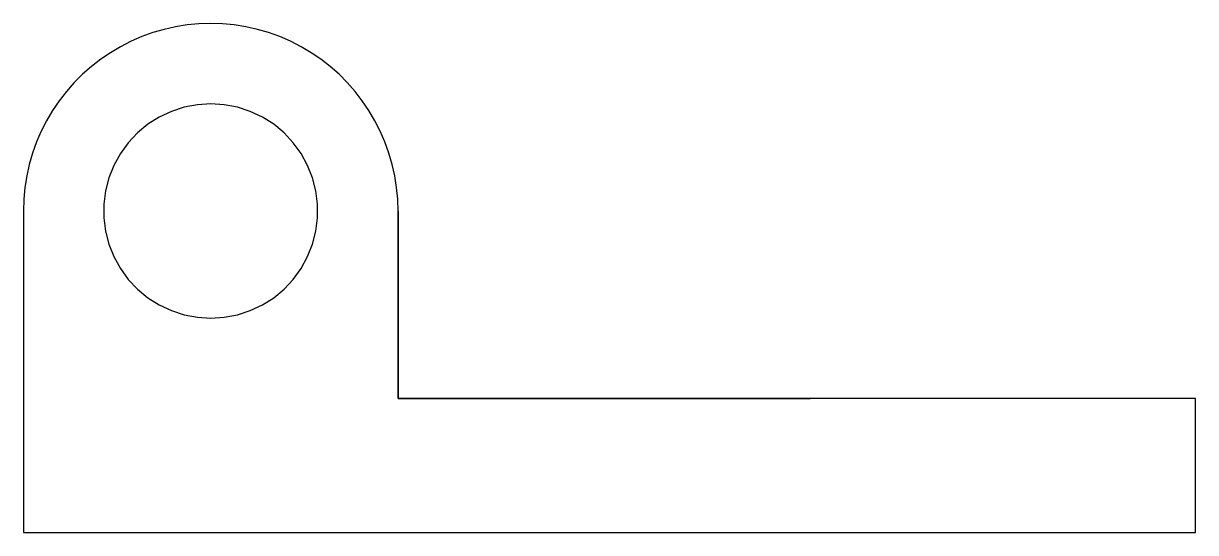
# Model space of a CAD drawing. Header units: metres. Extents: x -9.4 to 34.4, y 0 to 19.
import ezdxf

# ---------------------------------------------------------------- set-up
doc = ezdxf.new("R2010")
doc.units = ezdxf.units.M

msp = doc.modelspace()

# ---------------------------------------------------------------- linework, layer by layer
for points in [[(4.6, 12), (4.586, 12.44), (4.545, 12.877), (4.476, 13.312), (4.38, 13.741), (4.257, 14.163), (4.108, 14.577), (3.934, 14.98), (3.734, 15.372), (3.51, 15.751), (3.263, 16.114), (2.994, 16.462), (2.703, 16.792), (2.392, 17.103), (2.062, 17.394), (1.714, 17.663), (1.351, 17.91), (0.972, 18.134), (0.58, 18.334), (0.177, 18.508), (-0.237, 18.657), (-0.659, 18.78), (-1.088, 18.876), (-1.523, 18.945), (-1.96, 18.986), (-2.4, 19), (-2.84, 18.986), (-3.277, 18.945), (-3.712, 18.876), (-4.141, 18.78), (-4.563, 18.657), (-4.977, 18.508), (-5.38, 18.334), (-5.772, 18.134), (-6.151, 17.91), (-6.514, 17.663), (-6.862, 17.394), (-7.192, 17.103), (-7.503, 16.792), (-7.794, 16.462), (-8.063, 16.114), (-8.31, 15.751), (-8.534, 15.372), (-8.734, 14.98), (-8.908, 14.577), (-9.057, 14.163), (-9.18, 13.741), (-9.276, 13.312), (-9.345, 12.877), (-9.386, 12.44), (-9.4, 12)], [(-2.4, 16), (-2.901, 15.968), (-3.395, 15.874), (-3.872, 15.719), (-4.327, 15.505), (-4.751, 15.236), (-5.138, 14.916), (-5.482, 14.55), (-5.777, 14.143), (-6.019, 13.703), (-6.204, 13.236), (-6.329, 12.75), (-6.392, 12.251), (-6.392, 11.749), (-6.329, 11.25), (-6.204, 10.764), (-6.019, 10.297), (-5.777, 9.857), (-5.482, 9.45), (-5.138, 9.084), (-4.751, 8.764), (-4.327, 8.495), (-3.872, 8.281), (-3.395, 8.126), (-2.901, 8.032), (-2.4, 8), (-1.899, 8.032), (-1.405, 8.126), (-0.928, 8.281), (-0.473, 8.495), (-0.049, 8.764), (0.338, 9.084), (0.682, 9.45), (0.977, 9.857), (1.219, 10.297), (1.404, 10.764), (1.529, 11.25), (1.592, 11.749), (1.592, 12.251), (1.529, 12.75), (1.404, 13.236), (1.219, 13.703), (0.977, 14.143), (0.682, 14.55), (0.338, 14.916), (-0.049, 15.236), (-0.473, 15.505), (-0.928, 15.719), (-1.405, 15.874), (-1.899, 15.968), (-2.4, 16)], [(-9.4, 12), (-9.4, 11.76), (-9.4, 11.52), (-9.4, 11.28), (-9.4, 11.04), (-9.4, 10.8), (-9.4, 10.56), (-9.4, 10.32), (-9.4, 10.08), (-9.4, 9.84), (-9.4, 9.6), (-9.4, 9.36), (-9.4, 9.12), (-9.4, 8.88), (-9.4, 8.64), (-9.4, 8.4), (-9.4, 8.16), (-9.4, 7.92), (-9.4, 7.68), (-9.4, 7.44), (-9.4, 7.2), (-9.4, 6.96), (-9.4, 6.72), (-9.4, 6.48), (-9.4, 6.24), (-9.4, 6), (-9.4, 5.76), (-9.4, 5.52), (-9.4, 5.28), (-9.4, 5.04), (-9.4, 4.8), (-9.4, 4.56), (-9.4, 4.32), (-9.4, 4.08), (-9.4, 3.84), (-9.4, 3.6), (-9.4, 3.36), (-9.4, 3.12), (-9.4, 2.88), (-9.4, 2.64), (-9.4, 2.4), (-9.4, 2.16), (-9.4, 1.92), (-9.4, 1.68), (-9.4, 1.44), (-9.4, 1.2), (-9.4, 0.96), (-9.4, 0.72), (-9.4, 0.48), (-9.4, 0.24), (-9.4, 0)], [(4.6, 12), (4.6, 11.86), (4.6, 11.72), (4.6, 11.58), (4.6, 11.44), (4.6, 11.3), (4.6, 11.16), (4.6, 11.02), (4.6, 10.88), (4.6, 10.74), (4.6, 10.6), (4.6, 10.46), (4.6, 10.32), (4.6, 10.18), (4.6, 10.04), (4.6, 9.9), (4.6, 9.76), (4.6, 9.62), (4.6, 9.48), (4.6, 9.34), (4.6, 9.2), (4.6, 9.06), (4.6, 8.92), (4.6, 8.78), (4.6, 8.64), (4.6, 8.5), (4.6, 8.36), (4.6, 8.22), (4.6, 8.08), (4.6, 7.94), (4.6, 7.8), (4.6, 7.66), (4.6, 7.52), (4.6, 7.38), (4.6, 7.24), (4.6, 7.1), (4.6, 6.96), (4.6, 6.82), (4.6, 6.68), (4.6, 6.54), (4.6, 6.4), (4.6, 6.26), (4.6, 6.12), (4.6, 5.98), (4.6, 5.84), (4.6, 5.7), (4.6, 5.56), (4.6, 5.42), (4.6, 5.28), (4.6, 5.14), (4.6, 5)], [(4.6, 5), (4.6, 5.14), (4.6, 5.28), (4.6, 5.42), (4.6, 5.56), (4.6, 5.7), (4.6, 5.84), (4.6, 5.98), (4.6, 6.12), (4.6, 6.26), (4.6, 6.4), (4.6, 6.54), (4.6, 6.68), (4.6, 6.82), (4.6, 6.96), (4.6, 7.1), (4.6, 7.24), (4.6, 7.38), (4.6, 7.52), (4.6, 7.66), (4.6, 7.8), (4.6, 7.94), (4.6, 8.08), (4.6, 8.22), (4.6, 8.36), (4.6, 8.5), (4.6, 8.64), (4.6, 8.78), (4.6, 8.92), (4.6, 9.06), (4.6, 9.2), (4.6, 9.34), (4.6, 9.48), (4.6, 9.62), (4.6, 9.76), (4.6, 9.9), (4.6, 10.04), (4.6, 10.18), (4.6, 10.32), (4.6, 10.46), (4.6, 10.6), (4.6, 10.74), (4.6, 10.88), (4.6, 11.02), (4.6, 11.16), (4.6, 11.3), (4.6, 11.44), (4.6, 11.58), (4.6, 11.72), (4.6, 11.86), (4.6, 12)], [(4.6, 5), (4.908, 5), (5.216, 5), (5.524, 5), (5.832, 5), (6.14, 5), (6.448, 5), (6.756, 5), (7.064, 5), (7.372, 5), (7.68, 5), (7.988, 5), (8.296, 5), (8.604, 5), (8.912, 5), (9.22, 5), (9.528, 5), (9.836, 5), (10.144, 5), (10.452, 5), (10.76, 5), (11.068, 5), (11.376, 5), (11.684, 5), (11.992, 5), (12.3, 5), (12.608, 5), (12.916, 5), (13.224, 5), (13.532, 5), (13.84, 5), (14.148, 5), (14.456, 5), (14.764, 5), (15.072, 5), (15.38, 5), (15.688, 5), (15.996, 5), (16.304, 5), (16.612, 5), (16.92, 5), (17.228, 5), (17.536, 5), (17.844, 5), (18.152, 5), (18.46, 5), (18.768, 5), (19.076, 5), (19.384, 5), (19.692, 5), (20, 5)], [(34.4, 5), (33.804, 5), (33.208, 5), (32.612, 5), (32.016, 5), (31.42, 5), (30.824, 5), (30.228, 5), (29.632, 5), (29.036, 5), (28.44, 5), (27.844, 5), (27.248, 5), (26.652, 5), (26.056, 5), (25.46, 5), (24.864, 5), (24.268, 5), (23.672, 5), (23.076, 5), (22.48, 5), (21.884, 5), (21.288, 5), (20.692, 5), (20.096, 5), (19.5, 5), (18.904, 5), (18.308, 5), (17.712, 5), (17.116, 5), (16.52, 5), (15.924, 5), (15.328, 5), (14.732, 5), (14.136, 5), (13.54, 5), (12.944, 5), (12.348, 5), (11.752, 5), (11.156, 5), (10.56, 5), (9.964, 5), (9.368, 5), (8.772, 5), (8.176, 5), (7.58, 5), (6.984, 5), (6.388, 5), (5.792, 5), (5.196, 5), (4.6, 5)], [(34.4, 0), (34.4, 0.1), (34.4, 0.2), (34.4, 0.3), (34.4, 0.4), (34.4, 0.5), (34.4, 0.6), (34.4, 0.7), (34.4, 0.8), (34.4, 0.9), (34.4, 1), (34.4, 1.1), (34.4, 1.2), (34.4, 1.3), (34.4, 1.4), (34.4, 1.5), (34.4, 1.6), (34.4, 1.7), (34.4, 1.8), (34.4, 1.9), (34.4, 2), (34.4, 2.1), (34.4, 2.2), (34.4, 2.3), (34.4, 2.4), (34.4, 2.5), (34.4, 2.6), (34.4, 2.7), (34.4, 2.8), (34.4, 2.9), (34.4, 3), (34.4, 3.1), (34.4, 3.2), (34.4, 3.3), (34.4, 3.4), (34.4, 3.5), (34.4, 3.6), (34.4, 3.7), (34.4, 3.8), (34.4, 3.9), (34.4, 4), (34.4, 4.1), (34.4, 4.2), (34.4, 4.3), (34.4, 4.4), (34.4, 4.5), (34.4, 4.6), (34.4, 4.7), (34.4, 4.8), (34.4, 4.9), (34.4, 5)], [(-9.4, 0), (-8.524, 0), (-7.648, 0), (-6.772, 0), (-5.896, 0), (-5.02, 0), (-4.144, 0), (-3.268, 0), (-2.392, 0), (-1.516, 0), (-0.64, 0), (0.236, 0), (1.112, 0), (1.988, 0), (2.864, 0), (3.74, 0), (4.616, 0), (5.492, 0), (6.368, 0), (7.244, 0), (8.12, 0), (8.996, 0), (9.872, 0), (10.748, 0), (11.624, 0), (12.5, 0), (13.376, 0), (14.252, 0), (15.128, 0), (16.004, 0), (16.88, 0), (17.756, 0), (18.632, 0), (19.508, 0), (20.384, 0), (21.26, 0), (22.136, 0), (23.012, 0), (23.888, 0), (24.764, 0), (25.64, 0), (26.516, 0), (27.392, 0), (28.268, 0), (29.144, 0), (30.02, 0), (30.896, 0), (31.772, 0), (32.648, 0), (33.524, 0), (34.4, 0)]]:
    msp.add_lwpolyline(points)

doc.saveas('drawing.dxf')
